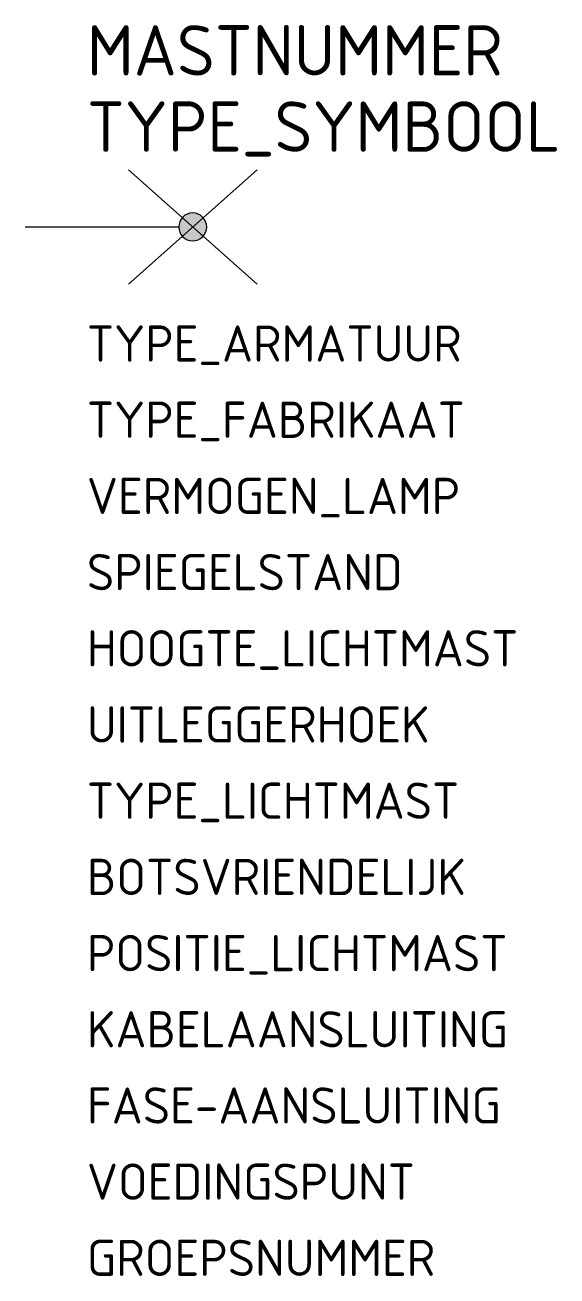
# Model space of a CAD drawing. Extents: x 0 to 26.4, y -52.1 to 10.
import ezdxf

# ---------------------------------------------------------------- set-up
doc = ezdxf.new("R2010")
doc.units = 0
doc.styles.add('NLCS-ISO', font='NLCS-ISO.ttf')

msp = doc.modelspace()

# ---------------------------------------------------------------- hatches: boundary and pattern name
h = msp.add_hatch(color=256)
h.dxf.hatch_style = 1
edge = h.paths.add_edge_path()
edge.add_arc((8.333, 0), 0.694, 180, 360)
edge.add_arc((8.333, 0), 0.694, 0, 180)

# ---------------------------------------------------------------- linework, layer by layer
for p, q in [((5.139, -2.841), (11.528, 2.841)), ((5.139, 2.841), (11.528, -2.841)), ((0, 0), (7.639, 0))]:
    msp.add_line(p, q)
at = {"flags": 128}
msp.add_lwpolyline([(7.639, 0, 1), (9.028, 0, 1)], format="xyb", close=True, dxfattribs=at)

# ---------------------------------------------------------------- texts
at = {"style": 'NLCS-ISO'}
for tag, p, s, height in [('MASTNUMMER', (3.075, 7.52), '', 2.5), ('TYPE_SYMBOOL', (3.075, 3.735), 'VRI PUTSARMATUUR', 2.5), ('FASE-AANSLUITING', (3.075, -44.537), '', 1.8), ('GROEPSNUMMER', (3.075, -52.106), '', 1.8)]:
    msp.add_attdef(tag, p, s, height=height, dxfattribs=at)
at = {"style": 'NLCS-ISO', "flags": 1}
for tag, p, s in [('TYPE_ARMATUUR', (3.075, -6.692), 'IPSO SON-T'), ('TYPE_FABRIKAAT', (3.075, -10.476), ''), ('VERMOGEN_LAMP', (3.075, -14.261), '250W'), ('SPIEGELSTAND', (3.075, -18.045), 'Vlakglas 35/115/5'), ('HOOGTE_LICHTMAST', (3.075, -21.83), '18m'), ('UITLEGGERHOEK', (3.075, -25.614), '5°'), ('TYPE_LICHTMAST', (3.075, -29.399), 'Enkele PAALTOPMAST'), ('BOTSVRIENDELIJK', (3.075, -33.183), 'Ja'), ('POSITIE_LICHTMAST', (3.075, -36.968), 'Rechts'), ('KABELAANSLUITING', (3.075, -40.752), 'EO-YMeKaszh 4x2,5mm² (d.m.v. aftakmof)'), ('VOEDINGSPUNT', (3.075, -48.321), '')]:
    msp.add_attdef(tag, p, s, height=1.8, dxfattribs=at)

doc.saveas('drawing.dxf')
